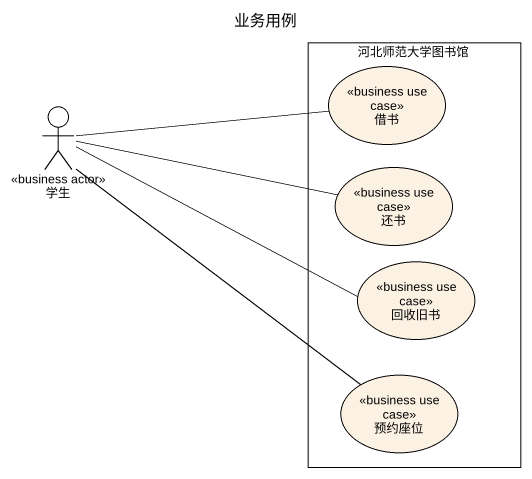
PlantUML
@startuml
title 业务用例
rectangle 河北师范大学图书馆 {
  usecase 借书 <<business use case>>
  usecase 还书 <<business use case>>
  usecase 回收旧书 <<business use case>>
  usecase 预约座位 <<business use case>>
}
actor 学生 <<business actor>>
学生 -right- 借书
学生 -right- 还书
学生 -right- 回收旧书
学生 -- 预约座位
@enduml
